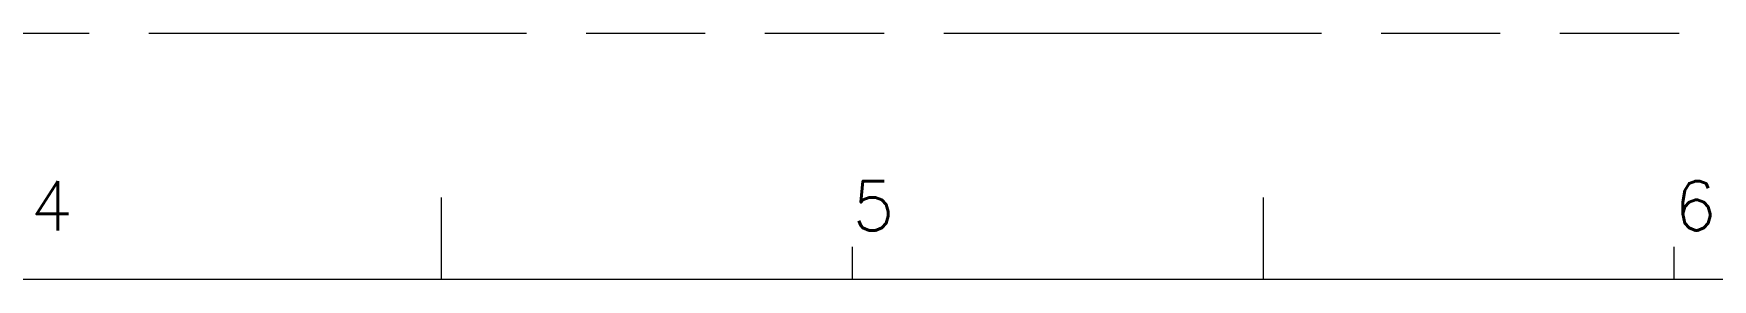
# Model space of a CAD drawing. Extents: x 3811 to 4253, y -432 to -307.
# Drawn here: x 4160.68 to 4202.92, y -318.01 to -311.8 of the extents above; entities that cross this region are included whole.
import ezdxf

# ---------------------------------------------------------------- set-up
doc = ezdxf.new("R2010")
doc.units = 0
doc.linetypes.add('PHANTOM', pattern=[29.5, 9.5, -1.5, 3, -1.5, 3, -1.5, 9.5])
doc.layers.get('0').update_dxf_attribs({"lineweight": 9})
doc.layers.add('0PAPERF', color=2, linetype='PHANTOM', lineweight=9, plot=False)
doc.styles.add('SIMPLEX', font='simplex.shx')

msp = doc.modelspace()

# ---------------------------------------------------------------- linework, layer by layer
for p, q in [((4170.944, -318.006), (4170.944, -315.938)), ((4191.624, -318.006), (4191.624, -315.938)), ((4181.284, -318.006), (4181.284, -317.178)), ((4201.963, -318.006), (4201.963, -317.178)), ((4247.872, -318.006), (4088.226, -318.006))]:
    msp.add_line(p, q)
at = {"layer": '0PAPERF'}
msp.add_line((4253.084, -311.799), (4083.469, -311.799), dxfattribs=at)

# ---------------------------------------------------------------- texts
at = {"style": 'SIMPLEX'}
for s, p in [('4', (4160.604, -316.765)), ('5', (4181.284, -316.765)), ('6', (4201.963, -316.765))]:
    msp.add_text(s, height=1.241, dxfattribs=at).set_placement(p)

doc.saveas('drawing.dxf')
